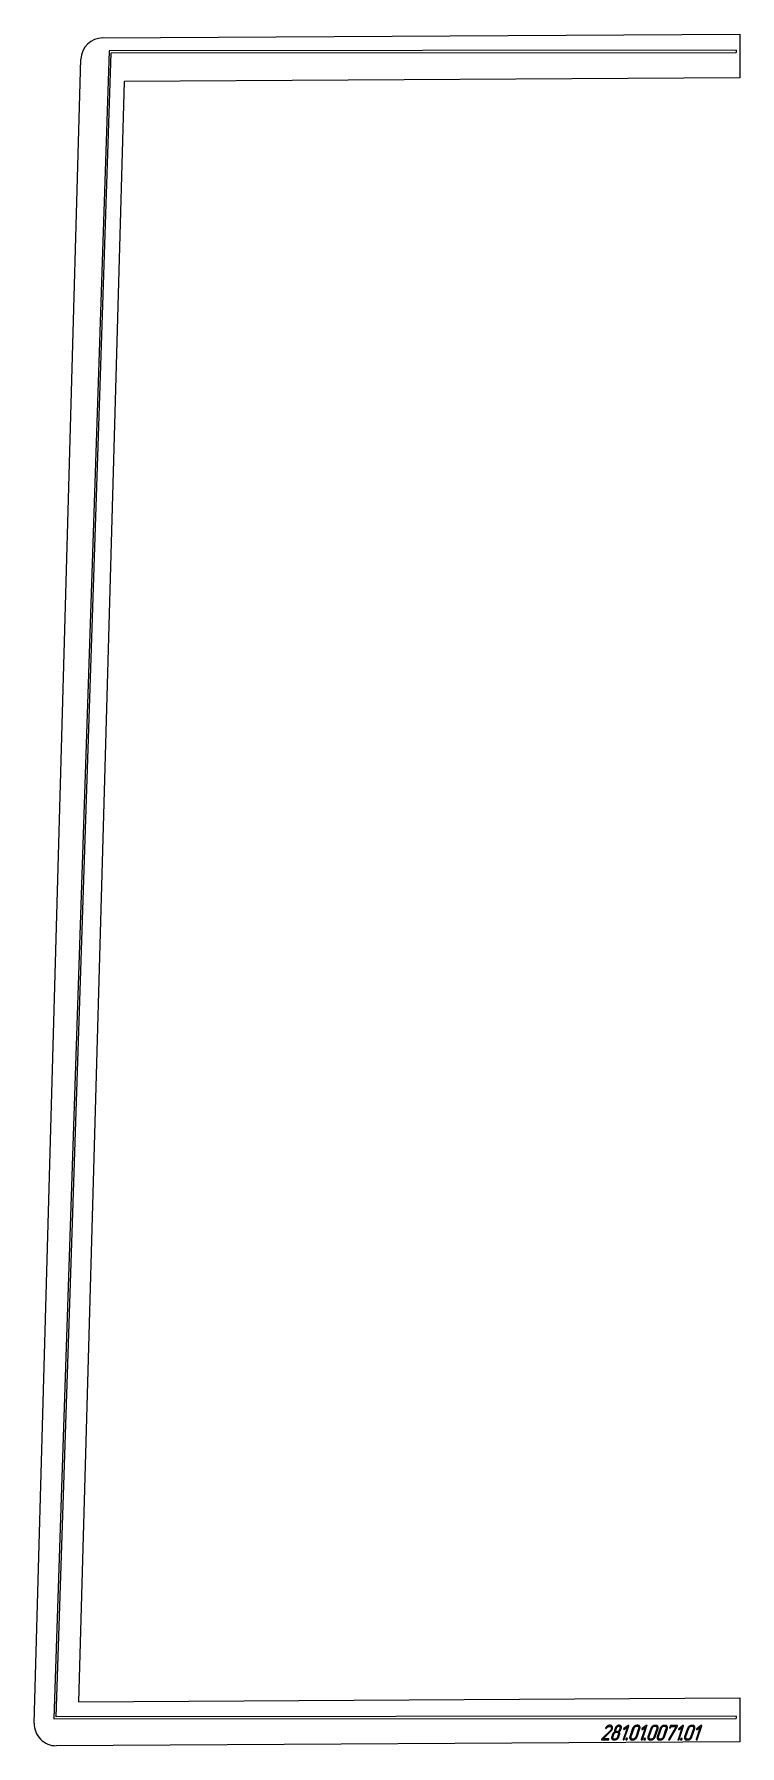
# Model space of a CAD drawing. Header units: millimetres. Extents: x 1 to 968, y 0 to 2346.
import ezdxf

# ---------------------------------------------------------------- set-up
doc = ezdxf.new("R2010")
doc.units = ezdxf.units.MM
doc.linetypes.add('K5LT_BASIC', pattern=[0])
doc.layers.add('Engraving', color=7, linetype='Continuous')

msp = doc.modelspace()

# ---------------------------------------------------------------- linework, layer by layer
at = {"color": 143, "linetype": 'K5LT_BASIC', "lineweight": 15, "true_color": 0x33acca}
for p, q in [((94.7, 2341.2), (968.3, 2346.3)), ((968.3, 2346.3), (968.3, 2321.3)), ((0.9, 31), (64.9, 2312)), ((968.3, 2321.3), (968.3, 2286.3)), ((124.1, 2281.4), (61.7, 60.4)), ((968.3, 2286.3), (124.1, 2281.4)), ((61.7, 60.4), (968.3, 65.7)), ((968.3, 65.7), (968.3, 37.7)), ((968.3, 37.7), (968.3, 5.7)), ((968.3, 5.7), (31, 0.2))]:
    msp.add_line(p, q, dxfattribs=at)
for centre, start, end in [((94.9, 2311.2), 90.3347, 178.3918), ((30.9, 30.2), 178.3918, 270.3347)]:
    msp.add_arc(centre, 30, start, end, dxfattribs=at)
at = {"layer": 'Engraving', "color": 143, "linetype": 'K5LT_BASIC', "lineweight": 15, "true_color": 0x33acca}
for p, q in [((103.6, 2323.6), (27.7, 37)), ((963.3, 2324.3), (103.6, 2323.6)), ((963.3, 2324.3), (963.3, 2321.3)), ((30.8, 40), (106.5, 2320.6)), ((106.5, 2320.6), (963.3, 2321.3)), ((27.7, 37), (963.3, 37.7)), ((963.3, 40.7), (30.8, 40)), ((784.5, 24.9), (784.3, 24.7)), ((797.3, 24), (796.8, 22.6)), ((798.7, 24), (798.2, 22.6)), ((802.1, 28.2), (801.2, 28)), ((802.5, 28.2), (802.1, 28.2)), ((803, 28.2), (802.5, 28.2)), ((803.9, 22.5), (804.4, 24)), ((805.3, 22.5), (805.8, 24)), ((805.8, 24), (806, 24.4)), ((806, 24.9), (806.1, 25.6)), ((806, 24.4), (806, 24.9)), ((814.2, 25.8), (808.4, 9)), ((815.1, 28), (809.4, 23.8)), ((809.8, 9), (816.2, 27.5)), ((810.1, 22.8), (814.2, 25.8)), ((821.4, 23.9), (817.5, 12.6)), ((822.9, 23.9), (819, 12.6)), ((826.1, 12.6), (830, 23.9)), ((828.1, 26.8), (826.7, 26.8)), ((828.6, 28.2), (827.2, 28.2)), ((827.5, 12.6), (831.4, 23.9)), ((839, 25.7), (833.3, 9)), ((840, 27.9), (834.3, 23.7)), ((834.7, 9), (841, 27.4)), ((834.9, 22.7), (839, 25.7)), ((846.3, 23.9), (842.4, 12.5)), ((847.7, 23.9), (843.8, 12.5)), ((851, 12.5), (854.8, 23.9)), ((853, 26.7), (851.5, 26.7)), ((853.5, 28.1), (852, 28.1)), ((852.4, 12.5), (856.3, 23.9)), ((859, 23.8), (855.1, 12.5)), ((860.4, 23.8), (856.5, 12.5)), ((863.7, 12.5), (867.5, 23.8)), ((865.7, 26.7), (864.2, 26.7)), ((866.2, 28.1), (864.7, 28.1)), ((865.1, 12.5), (869, 23.8)), ((881, 26.6), (870.9, 9.1)), ((872.9, 27.4), (872.2, 25.3)), ((872.2, 8.7), (882.8, 27.2)), ((873.6, 25.2), (874.1, 26.7)), ((882.4, 28.1), (873.9, 28.1)), ((874.1, 26.7), (881, 26.6)), ((882.8, 27.2), (882.9, 27.4)), ((889.3, 25.6), (883.6, 8.9)), ((890.3, 27.8), (884.6, 23.6)), ((885, 8.9), (891.3, 27.3)), ((885.2, 22.6), (889.3, 25.6)), ((896.6, 23.8), (892.7, 12.4)), ((898, 23.8), (894.1, 12.4)), ((901.2, 12.4), (905.1, 23.7)), ((903.2, 26.6), (901.8, 26.6)), ((903.7, 28), (902.3, 28)), ((902.7, 12.4), (906.5, 23.7)), ((914.2, 25.6), (908.4, 8.8)), ((915.1, 27.8), (909.4, 23.5)), ((909.9, 8.8), (916.2, 27.3)), ((910.1, 22.5), (914.2, 25.6)), ((963.3, 40.7), (963.3, 37.7)), ((790.9, 21.3), (779, 9.5)), ((779.2, 8.4), (787.7, 8.4)), ((781.1, 9.8), (791.8, 20.5)), ((788.2, 9.8), (781.1, 9.8)), ((791.3, 21.8), (790.9, 21.3)), ((791.7, 22.3), (791.3, 21.8)), ((793.6, 15.5), (792.7, 12.6)), ((795.1, 15.5), (794.1, 12.6)), ((795.5, 8.4), (796.9, 8.4)), ((796, 9.8), (797.4, 9.8)), ((800.3, 18.3), (798.9, 18.3)), ((801.2, 12.6), (802.2, 15.5)), ((802.6, 12.6), (803.6, 15.5)), ((820.4, 8.3), (821.8, 8.3)), ((820.8, 9.7), (822.3, 9.7)), ((845.2, 8.2), (846.6, 8.2)), ((845.7, 9.7), (847.1, 9.7)), ((857.9, 8.2), (859.3, 8.2)), ((858.4, 9.6), (859.8, 9.6)), ((870.9, 9.1), (870.8, 8.9)), ((871.3, 8.2), (871.8, 8.3)), ((895.5, 8.1), (896.9, 8.1)), ((896, 9.5), (897.4, 9.5))]:
    msp.add_line(p, q, dxfattribs=at)
for points in [[(784.3, 24.7), (784.2, 24.4), (784.4, 24.2)], [(784.4, 24.2), (784.5, 24), (784.8, 24)], [(787.2, 27.5), (785.7, 26.7), (784.5, 24.9)], [(784.8, 24), (785.1, 24), (785.3, 24.1)], [(785.3, 24.1), (785.5, 24.2), (785.6, 24.4)], [(785.6, 24.4), (786.6, 25.8), (787.6, 26.3)], [(790.1, 28.3), (788.6, 28.3), (787.2, 27.5)], [(787.6, 26.3), (788.7, 26.8), (789.7, 26.8)], [(789.7, 26.8), (790.4, 26.8), (791, 26.6)], [(793.2, 26.9), (792.1, 28.3), (790.1, 28.3)], [(791, 26.6), (791.6, 26.3), (791.9, 25.8)], [(791.9, 25.8), (792.7, 24.8), (792.3, 23.4)], [(793.7, 23.4), (794.4, 25.4), (793.2, 26.9)], [(799.6, 27), (797.8, 25.7), (797.3, 24)], [(800.2, 26), (799.1, 25.2), (798.7, 24)], [(801.2, 28), (800.4, 27.7), (799.6, 27)], [(802.5, 26.8), (801.3, 26.8), (800.2, 26)], [(804.2, 26), (803.7, 26.8), (802.5, 26.8)], [(805.6, 27), (804.7, 28.2), (803, 28.2)], [(804.4, 24), (804.8, 25.2), (804.2, 26)], [(806.1, 25.6), (806, 26.4), (805.6, 27)], [(809.4, 23.8), (809.1, 23.4), (809, 23.3)], [(815.7, 28.2), (815.4, 28.2), (815.1, 28)], [(816.1, 28), (816, 28.2), (815.7, 28.2)], [(816.2, 27.5), (816.3, 27.8), (816.1, 28)], [(823.7, 26.9), (822, 25.6), (821.4, 23.9)], [(824.4, 25.9), (823.3, 25.1), (822.9, 23.9)], [(827.2, 28.2), (825.4, 28.2), (823.7, 26.9)], [(826.7, 26.8), (825.5, 26.8), (824.4, 25.9)], [(829.8, 25.9), (829.3, 26.8), (828.1, 26.8)], [(831.2, 26.9), (830.3, 28.2), (828.6, 28.2)], [(830, 23.9), (830.4, 25.1), (829.8, 25.9)], [(831.4, 23.9), (832, 25.7), (831.2, 26.9)], [(834.3, 23.7), (834, 23.3), (833.9, 23.2)], [(840.6, 28.1), (840.3, 28.1), (840, 27.9)], [(841, 27.9), (840.8, 28.1), (840.6, 28.1)], [(841, 27.4), (841.2, 27.8), (841, 27.9)], [(848.6, 26.9), (846.9, 25.6), (846.3, 23.9)], [(849.3, 25.9), (848.1, 25.1), (847.7, 23.9)], [(852, 28.1), (850.2, 28.1), (848.6, 26.9)], [(851.5, 26.7), (850.4, 26.7), (849.3, 25.9)], [(854.7, 25.9), (854.1, 26.7), (853, 26.7)], [(856, 26.9), (855.2, 28.1), (853.5, 28.1)], [(854.8, 23.9), (855.2, 25), (854.7, 25.9)], [(856.3, 23.9), (856.9, 25.6), (856, 26.9)], [(861.3, 26.8), (859.6, 25.6), (859, 23.8)], [(862, 25.9), (860.8, 25), (860.4, 23.8)], [(864.7, 28.1), (862.9, 28.1), (861.3, 26.8)], [(864.2, 26.7), (863.1, 26.7), (862, 25.9)], [(867.4, 25.8), (866.8, 26.7), (865.7, 26.7)], [(868.7, 26.8), (867.9, 28.1), (866.2, 28.1)], [(867.5, 23.8), (867.9, 25), (867.4, 25.8)], [(869, 23.8), (869.6, 25.6), (868.7, 26.8)], [(872.2, 25.3), (872.1, 24.9), (872.2, 24.7)], [(872.2, 24.7), (872.5, 24.5), (872.7, 24.5)], [(872.7, 24.5), (873, 24.5), (873.2, 24.7)], [(873.9, 28.1), (873.2, 28.1), (872.9, 27.4)], [(873.2, 24.7), (873.5, 24.9), (873.6, 25.2)], [(882.9, 27.9), (882.7, 28.1), (882.4, 28.1)], [(882.9, 27.4), (883, 27.7), (882.9, 27.9)], [(884.6, 23.6), (884.2, 23.2), (884.2, 23.1)], [(890.8, 28), (890.5, 28), (890.3, 27.8)], [(891.3, 27.8), (891.1, 28), (890.8, 28)], [(891.3, 27.3), (891.4, 27.6), (891.3, 27.8)], [(898.8, 26.7), (897.2, 25.5), (896.6, 23.8)], [(899.5, 25.8), (898.4, 24.9), (898, 23.8)], [(902.3, 28), (900.5, 28), (898.8, 26.7)], [(901.8, 26.6), (900.6, 26.6), (899.5, 25.8)], [(905, 25.7), (904.4, 26.6), (903.2, 26.6)], [(906.3, 26.8), (905.5, 28), (903.7, 28)], [(905.1, 23.7), (905.5, 24.9), (905, 25.7)], [(906.5, 23.7), (907.2, 25.5), (906.3, 26.8)], [(909.4, 23.5), (909.1, 23.1), (909.1, 23)], [(915.7, 28), (915.4, 28), (915.1, 27.8)], [(916.1, 27.8), (916, 28), (915.7, 28)], [(916.2, 27.3), (916.3, 27.6), (916.1, 27.8)], [(778.8, 9.2), (778.7, 8.9), (778.8, 8.6)], [(779, 9.5), (778.9, 9.4), (778.8, 9.2)], [(778.8, 8.6), (779, 8.4), (779.2, 8.4)], [(787.7, 8.4), (788.1, 8.4), (788.3, 8.6)], [(788.6, 9.6), (788.5, 9.8), (788.2, 9.8)], [(788.3, 8.6), (788.6, 8.8), (788.7, 9.1)], [(788.7, 9.1), (788.8, 9.4), (788.6, 9.6)], [(792.3, 23.4), (792.1, 22.9), (791.7, 22.3)], [(791.8, 20.5), (792.6, 21.4), (793, 22)], [(792.7, 12.6), (792.1, 10.8), (793, 9.6)], [(793, 22), (793.5, 22.7), (793.7, 23.4)], [(793, 9.6), (793.8, 8.4), (795.5, 8.4)], [(795, 17.6), (794, 16.6), (793.6, 15.5)], [(794.1, 12.6), (793.7, 11.5), (794.3, 10.6)], [(794.3, 10.6), (794.8, 9.8), (796, 9.8)], [(797.2, 19.2), (795.9, 18.6), (795, 17.6)], [(796.6, 17.5), (795.5, 16.7), (795.1, 15.5)], [(796.8, 22.6), (796.4, 21.6), (796.6, 20.7)], [(796.6, 20.7), (796.7, 19.8), (797.2, 19.2)], [(798.9, 18.3), (797.7, 18.3), (796.6, 17.5)], [(796.9, 8.4), (798.7, 8.4), (800.3, 9.6)], [(797.4, 9.8), (798.6, 9.8), (799.7, 10.6)], [(798.2, 22.6), (797.8, 21.4), (798.3, 20.6)], [(798.3, 20.6), (798.9, 19.7), (800.1, 19.7)], [(799.7, 10.6), (800.8, 11.4), (801.2, 12.6)], [(800.1, 19.7), (801.2, 19.7), (802.3, 20.5)], [(802, 17.5), (801.5, 18.3), (800.3, 18.3)], [(800.3, 9.6), (802, 10.8), (802.6, 12.6)], [(802.2, 15.5), (802.6, 16.6), (802, 17.5)], [(802.3, 20.5), (803.5, 21.3), (803.9, 22.5)], [(802.6, 19.2), (803.6, 19.9), (804.3, 20.7)], [(803.7, 17.7), (803.4, 18.8), (802.6, 19.2)], [(803.6, 15.5), (804, 16.6), (803.7, 17.7)], [(804.3, 20.7), (805, 21.5), (805.3, 22.5)], [(808.4, 9), (808.3, 8.7), (808.5, 8.5)], [(808.5, 8.5), (808.8, 8.3), (808.9, 8.3)], [(808.9, 8.3), (809.2, 8.3), (809.5, 8.5)], [(809, 23.3), (808.9, 23), (809.1, 22.8)], [(809.1, 22.8), (809.2, 22.5), (809.5, 22.5)], [(809.5, 22.5), (809.8, 22.5), (810.1, 22.8)], [(809.5, 8.5), (809.7, 8.7), (809.8, 9)], [(812.5, 10), (812.1, 9.6), (812, 9.4)], [(812, 9.4), (811.9, 9), (812.1, 8.6)], [(812.1, 8.6), (812.2, 8.3), (812.7, 8.3)], [(813.5, 10.5), (812.9, 10.5), (812.5, 10)], [(812.7, 8.3), (813.3, 8.3), (813.6, 8.7)], [(814.1, 10.1), (813.9, 10.5), (813.5, 10.5)], [(813.6, 8.7), (814, 9), (814.2, 9.4)], [(814.2, 9.4), (814.3, 9.8), (814.1, 10.1)], [(817.5, 12.6), (816.9, 10.8), (817.8, 9.6)], [(817.8, 9.6), (818.7, 8.3), (820.4, 8.3)], [(819, 12.6), (818.6, 11.4), (819.1, 10.6)], [(819.1, 10.6), (819.7, 9.7), (820.8, 9.7)], [(821.8, 8.3), (823.6, 8.3), (825.2, 9.6)], [(822.3, 9.7), (823.4, 9.7), (824.5, 10.5)], [(824.5, 10.5), (825.7, 11.3), (826.1, 12.6)], [(825.2, 9.6), (826.9, 10.8), (827.5, 12.6)], [(833.3, 9), (833.2, 8.6), (833.3, 8.4)], [(833.3, 8.4), (833.6, 8.3), (833.8, 8.3)], [(833.8, 8.3), (834.1, 8.3), (834.3, 8.4)], [(833.9, 23.2), (833.8, 22.9), (834, 22.7)], [(834, 22.7), (834.1, 22.5), (834.4, 22.5)], [(834.3, 8.4), (834.6, 8.6), (834.7, 9)], [(834.4, 22.5), (834.7, 22.5), (834.9, 22.7)], [(836.9, 9.3), (836.8, 8.9), (836.9, 8.6)], [(837.4, 10), (837, 9.6), (836.9, 9.3)], [(836.9, 8.6), (837.1, 8.3), (837.6, 8.3)], [(838.3, 10.4), (837.8, 10.4), (837.4, 10)], [(837.6, 8.3), (838.1, 8.3), (838.5, 8.6)], [(839, 10.1), (838.7, 10.4), (838.3, 10.4)], [(838.5, 8.6), (838.9, 8.9), (839, 9.3)], [(839, 9.3), (839.2, 9.7), (839, 10.1)], [(842.4, 12.5), (841.8, 10.7), (842.7, 9.5)], [(842.7, 9.5), (843.6, 8.3), (845.2, 8.2)], [(843.8, 12.5), (843.4, 11.4), (844, 10.5)], [(844, 10.5), (844.6, 9.7), (845.7, 9.7)], [(846.6, 8.2), (848.4, 8.2), (850.1, 9.5)], [(847.1, 9.7), (848.3, 9.7), (849.4, 10.5)], [(849.4, 10.5), (850.5, 11.3), (851, 12.5)], [(850.1, 9.5), (851.8, 10.7), (852.4, 12.5)], [(855.1, 12.5), (854.5, 10.7), (855.4, 9.5)], [(855.4, 9.5), (856.3, 8.2), (857.9, 8.2)], [(856.5, 12.5), (856.1, 11.3), (856.7, 10.5)], [(856.7, 10.5), (857.3, 9.6), (858.4, 9.6)], [(859.3, 8.2), (861.1, 8.2), (862.8, 9.5)], [(859.8, 9.6), (861, 9.6), (862.1, 10.4)], [(862.1, 10.4), (863.2, 11.2), (863.7, 12.5)], [(862.8, 9.5), (864.5, 10.7), (865.1, 12.5)], [(870.8, 8.9), (870.7, 8.5), (870.9, 8.4)], [(870.9, 8.4), (871.1, 8.2), (871.3, 8.2)], [(871.8, 8.3), (872.2, 8.6), (872.2, 8.7)], [(883.6, 8.9), (883.4, 8.5), (883.6, 8.3)], [(883.6, 8.3), (883.9, 8.2), (884, 8.2)], [(884, 8.2), (884.3, 8.2), (884.6, 8.3)], [(884.2, 23.1), (884.1, 22.8), (884.2, 22.6)], [(884.2, 22.6), (884.4, 22.4), (884.7, 22.4)], [(884.6, 8.3), (884.9, 8.5), (885, 8.9)], [(884.7, 22.4), (884.9, 22.4), (885.2, 22.6)], [(887.2, 9.2), (887, 8.8), (887.2, 8.4)], [(887.7, 9.9), (887.3, 9.5), (887.2, 9.2)], [(887.2, 8.4), (887.4, 8.1), (887.9, 8.1)], [(888.6, 10.3), (888.1, 10.3), (887.7, 9.9)], [(887.9, 8.1), (888.4, 8.1), (888.8, 8.5)], [(889.2, 9.9), (889, 10.3), (888.6, 10.3)], [(888.8, 8.5), (889.2, 8.8), (889.3, 9.2)], [(889.3, 9.2), (889.4, 9.6), (889.2, 9.9)], [(892.7, 12.4), (892.1, 10.6), (893, 9.4)], [(893, 9.4), (893.9, 8.1), (895.5, 8.1)], [(894.1, 12.4), (893.7, 11.2), (894.3, 10.4)], [(894.3, 10.4), (894.9, 9.6), (896, 9.5)], [(896.9, 8.1), (898.7, 8.1), (900.4, 9.4)], [(897.4, 9.5), (898.6, 9.5), (899.7, 10.3)], [(899.7, 10.3), (900.8, 11.2), (901.2, 12.4)], [(900.4, 9.4), (902.1, 10.6), (902.7, 12.4)], [(908.4, 8.8), (908.3, 8.4), (908.5, 8.3)], [(908.5, 8.3), (908.8, 8.1), (908.9, 8.1)], [(908.9, 8.1), (909.2, 8.1), (909.5, 8.3)], [(909.1, 23), (909, 22.7), (909.1, 22.5)], [(909.1, 22.5), (909.2, 22.3), (909.5, 22.3)], [(909.5, 22.3), (909.8, 22.3), (910.1, 22.5)], [(909.5, 8.3), (909.7, 8.5), (909.9, 8.8)]]:
    msp.add_open_spline(points, degree=2, dxfattribs=at)

doc.saveas('drawing.dxf')
